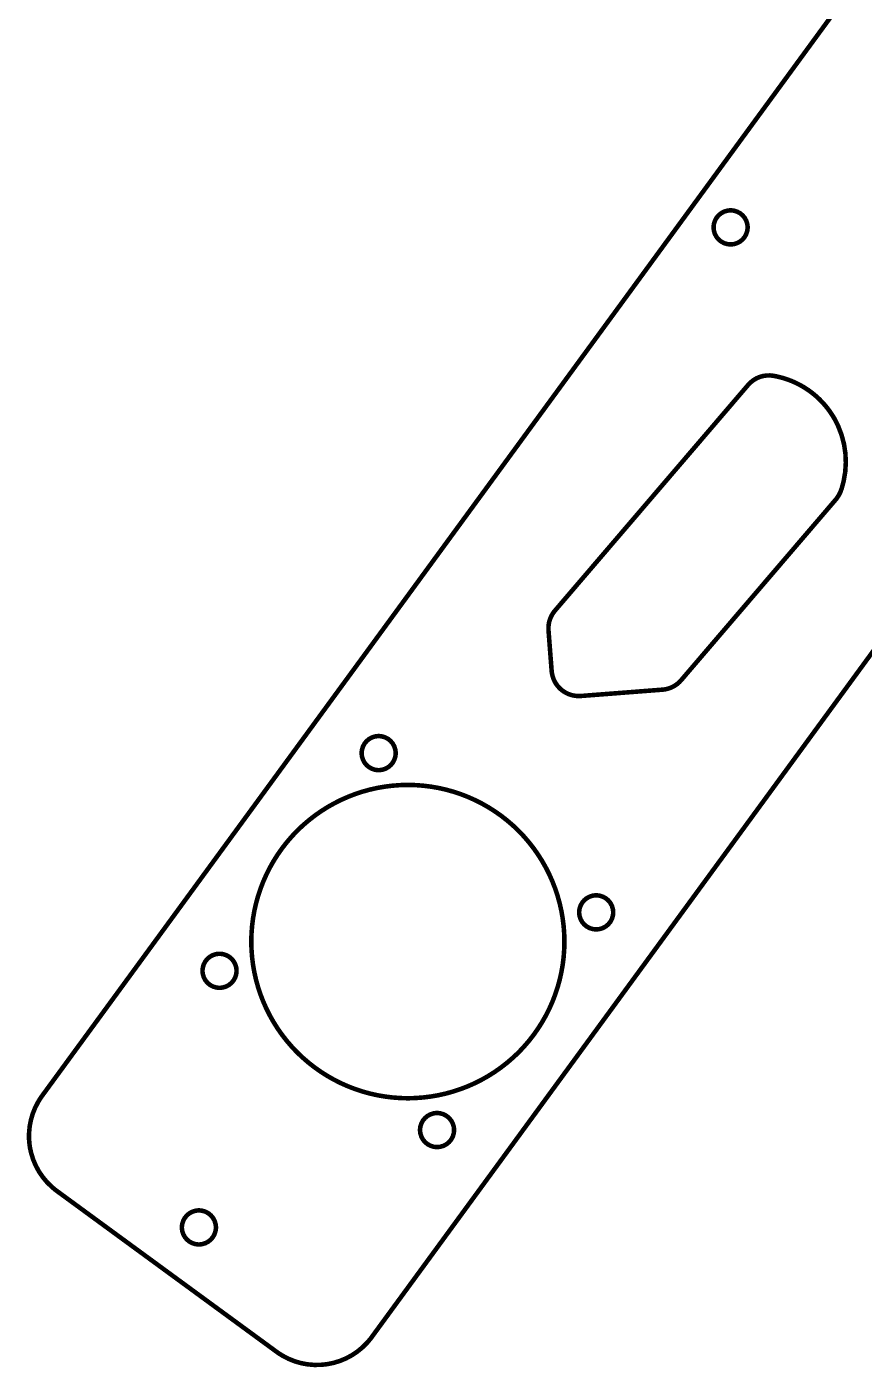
# Model space of a CAD drawing. Extents: x 0 to 578, y 0 to 442.
# Drawn here: x 0.1 to 61.6, y 5.9 to 104.3 of the extents above; entities that cross this region are included whole.
import ezdxf

# ---------------------------------------------------------------- set-up
doc = ezdxf.new("R2010")
doc.units = 0
doc.layers.get('0').update_dxf_attribs({"linetype": 'CONTINUOUS'})

msp = doc.modelspace()

# ---------------------------------------------------------------- linework, layer by layer
at = {"color": 0, "const_width": 0.3333}
msp.add_lwpolyline([(222.378, 277.435), (25.399, 8.1406), (25.399, 8.1406), (25.3236, 8.0375), (25.0764, 7.7433), (24.7222, 7.3873), (24.3397, 7.0733), (23.9329, 6.8018), (23.505, 6.5733), (23.0594, 6.3885), (22.5999, 6.2477), (22.1297, 6.1516), (21.6526, 6.1008), (21.1721, 6.0957), (20.6914, 6.1369), (20.2143, 6.225), (19.7443, 6.3606), (19.2849, 6.544), (18.8394, 6.7759), (18.5147, 6.9815), (18.4115, 7.0569), (2.269, 18.8646), (2.1693, 18.9375), (1.8846, 19.1761), (1.5353, 19.5215), (1.2229, 19.8976), (0.9494, 20.3015), (0.7165, 20.7301), (0.526, 21.1804), (0.3799, 21.6493), (0.2989, 22.0118), (0.2801, 22.1339), (0.2611, 22.256), (0.2285, 22.626), (0.2256, 23.1172), (0.2707, 23.604), (0.3629, 24.0831), (0.5012, 24.5508), (0.685, 25.004), (0.9133, 25.4389), (1.1124, 25.7525), (1.1853, 25.8522), (198.476, 295.572)], dxfattribs=at)
at = {"color": 0}
msp.add_lwpolyline([(222.378, 277.435), (25.399, 8.1406), (25.399, 8.1406), (25.3236, 8.0375), (25.0764, 7.7433), (24.7222, 7.3873), (24.3397, 7.0733), (23.9329, 6.8018), (23.505, 6.5733), (23.0594, 6.3885), (22.5999, 6.2477), (22.1297, 6.1516), (21.6526, 6.1008), (21.1721, 6.0957), (20.6914, 6.1369), (20.2143, 6.225), (19.7443, 6.3606), (19.2849, 6.544), (18.8394, 6.7759), (18.5147, 6.9815), (18.4115, 7.0569), (2.269, 18.8646), (2.1693, 18.9375), (1.8846, 19.1761), (1.5353, 19.5215), (1.2229, 19.8976), (0.9494, 20.3015), (0.7165, 20.7301), (0.526, 21.1804), (0.3799, 21.6493), (0.2989, 22.0118), (0.2801, 22.1339), (0.2611, 22.256), (0.2285, 22.626), (0.2256, 23.1172), (0.2707, 23.604), (0.3629, 24.0831), (0.5012, 24.5508), (0.685, 25.004), (0.9133, 25.4389), (1.1124, 25.7525), (1.1853, 25.8522), (198.476, 295.572)], dxfattribs=at)
at = {"color": 0, "const_width": 0.3333}
for points in [[(53.0096, 89.6067), (53.0096, 89.5437), (52.9842, 89.3549), (52.9113, 89.1203), (52.796, 88.9079), (52.6433, 88.7229), (52.4583, 88.5703), (52.246, 88.455), (52.0114, 88.3822), (51.8225, 88.3567), (51.7596, 88.3567), (51.6965, 88.3567), (51.5076, 88.3822), (51.2729, 88.455), (51.0606, 88.5703), (50.8757, 88.7229), (50.7229, 88.9079), (50.6078, 89.1203), (50.535, 89.3549), (50.5096, 89.5437), (50.5096, 89.6067), (50.5096, 89.6697), (50.535, 89.8586), (50.6078, 90.0933), (50.7229, 90.3057), (50.8757, 90.4906), (51.0606, 90.6433), (51.2729, 90.7585), (51.5076, 90.8314), (51.6965, 90.8567), (51.7596, 90.8567), (51.8225, 90.8567), (52.0114, 90.8314), (52.246, 90.7585), (52.4583, 90.6433), (52.6433, 90.4906), (52.796, 90.3057), (52.9113, 90.0933), (52.9842, 89.8586), (53.0096, 89.6697), (53.0096, 89.6067)], [(38.8592, 61.4732), (38.8269, 61.4358), (38.7379, 61.3168), (38.6335, 61.1503), (38.5464, 60.9753), (38.4768, 60.7929), (38.4254, 60.6047), (38.3925, 60.4119), (38.3786, 60.216), (38.3803, 60.0675), (38.3842, 60.0181), (38.6142, 57.0449), (38.6179, 56.9957), (38.6392, 56.8486), (38.6831, 56.6571), (38.7451, 56.4717), (38.825, 56.2936), (38.9217, 56.1242), (39.0347, 55.9646), (39.1635, 55.8163), (39.2697, 55.7124), (39.3074, 55.6801), (39.3447, 55.6481), (39.4637, 55.559), (39.6303, 55.4546), (39.8053, 55.3675), (39.9876, 55.2979), (40.1758, 55.2465), (40.3686, 55.2136), (40.5646, 55.1997), (40.7132, 55.2014), (40.7625, 55.2051), (46.7619, 55.6693), (46.8111, 55.6731), (46.9582, 55.6943), (47.1497, 55.7382), (47.3351, 55.8004), (47.5132, 55.8801), (47.6826, 55.9769), (47.8422, 56.09), (47.9907, 56.2186), (48.0946, 56.3249), (48.1268, 56.3624), (59.4954, 69.6376), (59.5357, 69.6849), (59.7096, 69.9407), (59.8436, 70.2194), (59.864, 70.2781), (59.9219, 70.4436), (60.0593, 70.9526), (60.1789, 71.6382), (60.2233, 72.3287), (60.1932, 73.0183), (60.0893, 73.7006), (59.9119, 74.3694), (59.6619, 75.0189), (59.4286, 75.4918), (59.3397, 75.6428), (59.2951, 75.7188), (59.1531, 75.9414), (58.9514, 76.2278), (58.7353, 76.5015), (58.5056, 76.7622), (58.2626, 77.0093), (58.0074, 77.2425), (57.7403, 77.4613), (57.4619, 77.6653), (57.1729, 77.854), (56.8742, 78.0269), (56.566, 78.1838), (56.2492, 78.3242), (55.9243, 78.4474), (55.5921, 78.5532), (55.2529, 78.6411), (54.9944, 78.6957), (54.9078, 78.7107), (54.8433, 78.7218), (54.6471, 78.7385), (54.3883, 78.7321), (54.1347, 78.6929), (53.8889, 78.6218), (53.6543, 78.52), (53.4338, 78.3885), (53.2304, 78.2285), (53.0897, 78.0906), (53.0474, 78.041), (38.8592, 61.4732)], [(27.1567, 51.0107), (27.1567, 50.9476), (27.1312, 50.7587), (27.0585, 50.524), (26.9432, 50.3118), (26.7906, 50.1268), (26.6056, 49.9742), (26.3932, 49.8589), (26.1586, 49.7861), (25.9696, 49.7607), (25.9067, 49.7607), (25.8438, 49.7607), (25.6547, 49.7861), (25.4201, 49.8589), (25.2078, 49.9742), (25.0228, 50.1268), (24.8701, 50.3118), (24.7549, 50.524), (24.6821, 50.7587), (24.6567, 50.9476), (24.6567, 51.0107), (24.6567, 51.0736), (24.6821, 51.2626), (24.7549, 51.4972), (24.8701, 51.7096), (25.0228, 51.8946), (25.2078, 52.0472), (25.4201, 52.1625), (25.6547, 52.2353), (25.8438, 52.2607), (25.9067, 52.2607), (25.9696, 52.2607), (26.1586, 52.2353), (26.3932, 52.1625), (26.6056, 52.0472), (26.7906, 51.8946), (26.9432, 51.7096), (27.0585, 51.4972), (27.1312, 51.2626), (27.1567, 51.0736), (27.1567, 51.0107)], [(39.5518, 37.1746), (39.5518, 37.0319), (39.5376, 36.6043), (39.4956, 36.0379), (39.4258, 35.4764), (39.3287, 34.9206), (39.205, 34.3714), (39.0547, 33.8299), (38.8783, 33.2971), (38.6764, 32.7736), (38.4492, 32.2608), (38.1969, 31.7593), (37.9204, 31.2701), (37.6197, 30.7943), (37.2951, 30.3328), (36.9474, 29.8863), (36.5768, 29.456), (36.2843, 29.1436), (36.1835, 29.0428), (36.0828, 28.9419), (35.7703, 28.6496), (35.34, 28.2789), (34.8936, 27.9311), (34.4319, 27.6067), (33.9561, 27.3058), (33.4671, 27.0293), (32.9656, 26.7771), (32.4526, 26.5499), (31.9293, 26.3479), (31.3964, 26.1717), (30.8549, 26.0214), (30.3058, 25.8975), (29.75, 25.8006), (29.1885, 25.7308), (28.6221, 25.6886), (28.1943, 25.6744), (28.0518, 25.6744), (27.9092, 25.6744), (27.4815, 25.6886), (26.9151, 25.7308), (26.3536, 25.8006), (25.7978, 25.8975), (25.2486, 26.0214), (24.7071, 26.1717), (24.1743, 26.3479), (23.6508, 26.5499), (23.1381, 26.7771), (22.6365, 27.0293), (22.1474, 27.3058), (21.6715, 27.6067), (21.21, 27.9311), (20.7636, 28.2789), (20.3333, 28.6496), (20.0208, 28.9419), (19.9201, 29.0428), (19.8192, 29.1436), (19.5268, 29.456), (19.1561, 29.8863), (18.8083, 30.3328), (18.4839, 30.7943), (18.1832, 31.2701), (17.9065, 31.7593), (17.6544, 32.2608), (17.4272, 32.7736), (17.2251, 33.2971), (17.0489, 33.8299), (16.8986, 34.3714), (16.7749, 34.9206), (16.6778, 35.4764), (16.6081, 36.0379), (16.566, 36.6043), (16.5518, 37.0319), (16.5518, 37.1746), (16.5518, 37.3171), (16.566, 37.7449), (16.6081, 38.3112), (16.6778, 38.8728), (16.7749, 39.4286), (16.8986, 39.9776), (17.0489, 40.5192), (17.2251, 41.0521), (17.4272, 41.5754), (17.6544, 42.0883), (17.9065, 42.5897), (18.1832, 43.0789), (18.4839, 43.5547), (18.8083, 44.0164), (19.1561, 44.4628), (19.5268, 44.8931), (19.8193, 45.2054), (19.9201, 45.3063), (20.0208, 45.4071), (20.3333, 45.6996), (20.7636, 46.0701), (21.21, 46.4179), (21.6715, 46.7424), (22.1474, 47.0432), (22.6365, 47.3197), (23.1381, 47.5719), (23.6508, 47.7992), (24.1743, 48.0011), (24.7071, 48.1775), (25.2486, 48.3278), (25.7978, 48.4515), (26.3536, 48.5486), (26.9151, 48.6183), (27.4815, 48.6604), (27.9092, 48.6746), (28.0518, 48.6746), (28.1943, 48.6746), (28.6221, 48.6604), (29.1885, 48.6183), (29.75, 48.5486), (30.3058, 48.4515), (30.8549, 48.3278), (31.3964, 48.1775), (31.9293, 48.0011), (32.4526, 47.7992), (32.9656, 47.5719), (33.4671, 47.3197), (33.9561, 47.0432), (34.4319, 46.7424), (34.8936, 46.4179), (35.34, 46.0701), (35.7703, 45.6996), (36.0826, 45.4071), (36.1835, 45.3063), (36.2843, 45.2054), (36.5768, 44.8931), (36.9474, 44.4628), (37.2951, 44.0164), (37.6197, 43.5547), (37.9204, 43.0789), (38.1969, 42.5897), (38.4492, 42.0883), (38.6764, 41.5754), (38.8783, 41.0521), (39.0547, 40.5192), (39.205, 39.9776), (39.3287, 39.4286), (39.4258, 38.8728), (39.4956, 38.3112), (39.5376, 37.7449), (39.5518, 37.3171), (39.5518, 37.1746)], [(43.1365, 39.3194), (43.1365, 39.2565), (43.1111, 39.0675), (43.0383, 38.8329), (42.9231, 38.6206), (42.7704, 38.4356), (42.5854, 38.2829), (42.3731, 38.1676), (42.1385, 38.0949), (41.9494, 38.0694), (41.8865, 38.0694), (41.8236, 38.0694), (41.6346, 38.0949), (41.4, 38.1676), (41.1876, 38.2829), (41.0026, 38.4356), (40.85, 38.6206), (40.7347, 38.8329), (40.6619, 39.0675), (40.6365, 39.2565), (40.6365, 39.3194), (40.6365, 39.3825), (40.6619, 39.5714), (40.7347, 39.806), (40.85, 40.0183), (41.0026, 40.2033), (41.1876, 40.356), (41.4, 40.4712), (41.6346, 40.544), (41.8236, 40.5694), (41.8865, 40.5694), (41.9494, 40.5694), (42.1385, 40.544), (42.3731, 40.4712), (42.5854, 40.356), (42.7704, 40.2033), (42.9231, 40.0183), (43.0383, 39.806), (43.1111, 39.5714), (43.1365, 39.3825), (43.1365, 39.3194)], [(15.4671, 35.0296), (15.4671, 34.9667), (15.4417, 34.7776), (15.3688, 34.5431), (15.2536, 34.3307), (15.101, 34.1457), (14.916, 33.9931), (14.7036, 33.8778), (14.469, 33.805), (14.28, 33.7796), (14.2171, 33.7796), (14.154, 33.7796), (13.9651, 33.805), (13.7305, 33.8778), (13.5181, 33.9931), (13.3332, 34.1457), (13.1805, 34.3307), (13.0653, 34.5431), (12.9925, 34.7776), (12.9671, 34.9667), (12.9671, 35.0296), (12.9671, 35.0925), (12.9925, 35.2815), (13.0653, 35.5161), (13.1805, 35.7285), (13.3332, 35.9135), (13.5181, 36.0661), (13.7305, 36.1814), (13.9651, 36.2542), (14.154, 36.2796), (14.2171, 36.2796), (14.28, 36.2796), (14.469, 36.2542), (14.7036, 36.1814), (14.916, 36.0661), (15.101, 35.9135), (15.2536, 35.7285), (15.3688, 35.5161), (15.4417, 35.2815), (15.4671, 35.0925), (15.4671, 35.0296)], [(31.4469, 23.3383), (31.4469, 23.2754), (31.4215, 23.0865), (31.3488, 22.8518), (31.2335, 22.6394), (31.0808, 22.4546), (30.8958, 22.3018), (30.6835, 22.1867), (30.4489, 22.1139), (30.2599, 22.0883), (30.1969, 22.0883), (30.1339, 22.0883), (29.945, 22.1139), (29.7104, 22.1867), (29.4981, 22.3018), (29.3131, 22.4546), (29.1604, 22.6394), (29.0451, 22.8518), (28.9724, 23.0865), (28.9469, 23.2754), (28.9469, 23.3383), (28.9469, 23.4014), (28.9724, 23.5903), (29.0451, 23.8249), (29.1604, 24.0372), (29.3131, 24.2222), (29.4981, 24.3749), (29.7104, 24.4901), (29.945, 24.5631), (30.1339, 24.5883), (30.1969, 24.5883), (30.2599, 24.5883), (30.4489, 24.5631), (30.6835, 24.4901), (30.8958, 24.3749), (31.0808, 24.2222), (31.2335, 24.0372), (31.3488, 23.8249), (31.4215, 23.5903), (31.4469, 23.4014), (31.4469, 23.3383)], [(13.9518, 16.1893), (13.9518, 16.1262), (13.9264, 15.9374), (13.8536, 15.7028), (13.7383, 15.4904), (13.5857, 15.3054), (13.4007, 15.1528), (13.1884, 15.0375), (12.9537, 14.9647), (12.7648, 14.9393), (12.7018, 14.9393), (12.6388, 14.9393), (12.4499, 14.9647), (12.2153, 15.0375), (12.0029, 15.1528), (11.8179, 15.3054), (11.6653, 15.4904), (11.55, 15.7028), (11.4772, 15.9374), (11.4518, 16.1262), (11.4518, 16.1893), (11.4518, 16.2522), (11.4772, 16.4413), (11.55, 16.6758), (11.6653, 16.8882), (11.8179, 17.0732), (12.0029, 17.2258), (12.2153, 17.341), (12.4499, 17.4139), (12.6388, 17.4393), (12.7018, 17.4393), (12.7648, 17.4393), (12.9537, 17.4139), (13.1884, 17.341), (13.4007, 17.2258), (13.5857, 17.0732), (13.7383, 16.8882), (13.8536, 16.6758), (13.9264, 16.4413), (13.9518, 16.2522), (13.9518, 16.1893)]]:
    msp.add_lwpolyline(points, close=True, dxfattribs=at)
at = {"color": 0}
for points in [[(53.0096, 89.6067), (53.0096, 89.5437), (52.9842, 89.3549), (52.9113, 89.1203), (52.796, 88.9079), (52.6433, 88.7229), (52.4583, 88.5703), (52.246, 88.455), (52.0114, 88.3822), (51.8225, 88.3567), (51.7596, 88.3567), (51.6965, 88.3567), (51.5076, 88.3822), (51.2729, 88.455), (51.0606, 88.5703), (50.8757, 88.7229), (50.7229, 88.9079), (50.6078, 89.1203), (50.535, 89.3549), (50.5096, 89.5437), (50.5096, 89.6067), (50.5096, 89.6697), (50.535, 89.8586), (50.6078, 90.0933), (50.7229, 90.3057), (50.8757, 90.4906), (51.0606, 90.6433), (51.2729, 90.7585), (51.5076, 90.8314), (51.6965, 90.8567), (51.7596, 90.8567), (51.8225, 90.8567), (52.0114, 90.8314), (52.246, 90.7585), (52.4583, 90.6433), (52.6433, 90.4906), (52.796, 90.3057), (52.9113, 90.0933), (52.9842, 89.8586), (53.0096, 89.6697), (53.0096, 89.6067)], [(38.8592, 61.4732), (38.8269, 61.4358), (38.7379, 61.3168), (38.6335, 61.1503), (38.5464, 60.9753), (38.4768, 60.7929), (38.4254, 60.6047), (38.3925, 60.4119), (38.3786, 60.216), (38.3803, 60.0675), (38.3842, 60.0181), (38.6142, 57.0449), (38.6179, 56.9957), (38.6392, 56.8486), (38.6831, 56.6571), (38.7451, 56.4717), (38.825, 56.2936), (38.9217, 56.1242), (39.0347, 55.9646), (39.1635, 55.8163), (39.2697, 55.7124), (39.3074, 55.6801), (39.3447, 55.6481), (39.4637, 55.559), (39.6303, 55.4546), (39.8053, 55.3675), (39.9876, 55.2979), (40.1758, 55.2465), (40.3686, 55.2136), (40.5646, 55.1997), (40.7132, 55.2014), (40.7625, 55.2051), (46.7619, 55.6693), (46.8111, 55.6731), (46.9582, 55.6943), (47.1497, 55.7382), (47.3351, 55.8004), (47.5132, 55.8801), (47.6826, 55.9769), (47.8422, 56.09), (47.9907, 56.2186), (48.0946, 56.3249), (48.1268, 56.3624), (59.4954, 69.6376), (59.5357, 69.6849), (59.7096, 69.9407), (59.8436, 70.2194), (59.864, 70.2781), (59.9219, 70.4436), (60.0593, 70.9526), (60.1789, 71.6382), (60.2233, 72.3287), (60.1932, 73.0183), (60.0893, 73.7006), (59.9119, 74.3694), (59.6619, 75.0189), (59.4286, 75.4918), (59.3397, 75.6428), (59.2951, 75.7188), (59.1531, 75.9414), (58.9514, 76.2278), (58.7353, 76.5015), (58.5056, 76.7622), (58.2626, 77.0093), (58.0074, 77.2425), (57.7403, 77.4613), (57.4619, 77.6653), (57.1729, 77.854), (56.8742, 78.0269), (56.566, 78.1838), (56.2492, 78.3242), (55.9243, 78.4474), (55.5921, 78.5532), (55.2529, 78.6411), (54.9944, 78.6957), (54.9078, 78.7107), (54.8433, 78.7218), (54.6471, 78.7385), (54.3883, 78.7321), (54.1347, 78.6929), (53.8889, 78.6218), (53.6543, 78.52), (53.4338, 78.3885), (53.2304, 78.2285), (53.0897, 78.0906), (53.0474, 78.041), (38.8592, 61.4732)], [(27.1567, 51.0107), (27.1567, 50.9476), (27.1312, 50.7587), (27.0585, 50.524), (26.9432, 50.3118), (26.7906, 50.1268), (26.6056, 49.9742), (26.3932, 49.8589), (26.1586, 49.7861), (25.9696, 49.7607), (25.9067, 49.7607), (25.8438, 49.7607), (25.6547, 49.7861), (25.4201, 49.8589), (25.2078, 49.9742), (25.0228, 50.1268), (24.8701, 50.3118), (24.7549, 50.524), (24.6821, 50.7587), (24.6567, 50.9476), (24.6567, 51.0107), (24.6567, 51.0736), (24.6821, 51.2626), (24.7549, 51.4972), (24.8701, 51.7096), (25.0228, 51.8946), (25.2078, 52.0472), (25.4201, 52.1625), (25.6547, 52.2353), (25.8438, 52.2607), (25.9067, 52.2607), (25.9696, 52.2607), (26.1586, 52.2353), (26.3932, 52.1625), (26.6056, 52.0472), (26.7906, 51.8946), (26.9432, 51.7096), (27.0585, 51.4972), (27.1312, 51.2626), (27.1567, 51.0736), (27.1567, 51.0107)], [(39.5518, 37.1746), (39.5518, 37.0319), (39.5376, 36.6043), (39.4956, 36.0379), (39.4258, 35.4764), (39.3287, 34.9206), (39.205, 34.3714), (39.0547, 33.8299), (38.8783, 33.2971), (38.6764, 32.7736), (38.4492, 32.2608), (38.1969, 31.7593), (37.9204, 31.2701), (37.6197, 30.7943), (37.2951, 30.3328), (36.9474, 29.8863), (36.5768, 29.456), (36.2843, 29.1436), (36.1835, 29.0428), (36.0828, 28.9419), (35.7703, 28.6496), (35.34, 28.2789), (34.8936, 27.9311), (34.4319, 27.6067), (33.9561, 27.3058), (33.4671, 27.0293), (32.9656, 26.7771), (32.4526, 26.5499), (31.9293, 26.3479), (31.3964, 26.1717), (30.8549, 26.0214), (30.3058, 25.8975), (29.75, 25.8006), (29.1885, 25.7308), (28.6221, 25.6886), (28.1943, 25.6744), (28.0518, 25.6744), (27.9092, 25.6744), (27.4815, 25.6886), (26.9151, 25.7308), (26.3536, 25.8006), (25.7978, 25.8975), (25.2486, 26.0214), (24.7071, 26.1717), (24.1743, 26.3479), (23.6508, 26.5499), (23.1381, 26.7771), (22.6365, 27.0293), (22.1474, 27.3058), (21.6715, 27.6067), (21.21, 27.9311), (20.7636, 28.2789), (20.3333, 28.6496), (20.0208, 28.9419), (19.9201, 29.0428), (19.8192, 29.1436), (19.5268, 29.456), (19.1561, 29.8863), (18.8083, 30.3328), (18.4839, 30.7943), (18.1832, 31.2701), (17.9065, 31.7593), (17.6544, 32.2608), (17.4272, 32.7736), (17.2251, 33.2971), (17.0489, 33.8299), (16.8986, 34.3714), (16.7749, 34.9206), (16.6778, 35.4764), (16.6081, 36.0379), (16.566, 36.6043), (16.5518, 37.0319), (16.5518, 37.1746), (16.5518, 37.3171), (16.566, 37.7449), (16.6081, 38.3112), (16.6778, 38.8728), (16.7749, 39.4286), (16.8986, 39.9776), (17.0489, 40.5192), (17.2251, 41.0521), (17.4272, 41.5754), (17.6544, 42.0883), (17.9065, 42.5897), (18.1832, 43.0789), (18.4839, 43.5547), (18.8083, 44.0164), (19.1561, 44.4628), (19.5268, 44.8931), (19.8193, 45.2054), (19.9201, 45.3063), (20.0208, 45.4071), (20.3333, 45.6996), (20.7636, 46.0701), (21.21, 46.4179), (21.6715, 46.7424), (22.1474, 47.0432), (22.6365, 47.3197), (23.1381, 47.5719), (23.6508, 47.7992), (24.1743, 48.0011), (24.7071, 48.1775), (25.2486, 48.3278), (25.7978, 48.4515), (26.3536, 48.5486), (26.9151, 48.6183), (27.4815, 48.6604), (27.9092, 48.6746), (28.0518, 48.6746), (28.1943, 48.6746), (28.6221, 48.6604), (29.1885, 48.6183), (29.75, 48.5486), (30.3058, 48.4515), (30.8549, 48.3278), (31.3964, 48.1775), (31.9293, 48.0011), (32.4526, 47.7992), (32.9656, 47.5719), (33.4671, 47.3197), (33.9561, 47.0432), (34.4319, 46.7424), (34.8936, 46.4179), (35.34, 46.0701), (35.7703, 45.6996), (36.0826, 45.4071), (36.1835, 45.3063), (36.2843, 45.2054), (36.5768, 44.8931), (36.9474, 44.4628), (37.2951, 44.0164), (37.6197, 43.5547), (37.9204, 43.0789), (38.1969, 42.5897), (38.4492, 42.0883), (38.6764, 41.5754), (38.8783, 41.0521), (39.0547, 40.5192), (39.205, 39.9776), (39.3287, 39.4286), (39.4258, 38.8728), (39.4956, 38.3112), (39.5376, 37.7449), (39.5518, 37.3171), (39.5518, 37.1746)], [(43.1365, 39.3194), (43.1365, 39.2565), (43.1111, 39.0675), (43.0383, 38.8329), (42.9231, 38.6206), (42.7704, 38.4356), (42.5854, 38.2829), (42.3731, 38.1676), (42.1385, 38.0949), (41.9494, 38.0694), (41.8865, 38.0694), (41.8236, 38.0694), (41.6346, 38.0949), (41.4, 38.1676), (41.1876, 38.2829), (41.0026, 38.4356), (40.85, 38.6206), (40.7347, 38.8329), (40.6619, 39.0675), (40.6365, 39.2565), (40.6365, 39.3194), (40.6365, 39.3825), (40.6619, 39.5714), (40.7347, 39.806), (40.85, 40.0183), (41.0026, 40.2033), (41.1876, 40.356), (41.4, 40.4712), (41.6346, 40.544), (41.8236, 40.5694), (41.8865, 40.5694), (41.9494, 40.5694), (42.1385, 40.544), (42.3731, 40.4712), (42.5854, 40.356), (42.7704, 40.2033), (42.9231, 40.0183), (43.0383, 39.806), (43.1111, 39.5714), (43.1365, 39.3825), (43.1365, 39.3194)], [(15.4671, 35.0296), (15.4671, 34.9667), (15.4417, 34.7776), (15.3688, 34.5431), (15.2536, 34.3307), (15.101, 34.1457), (14.916, 33.9931), (14.7036, 33.8778), (14.469, 33.805), (14.28, 33.7796), (14.2171, 33.7796), (14.154, 33.7796), (13.9651, 33.805), (13.7305, 33.8778), (13.5181, 33.9931), (13.3332, 34.1457), (13.1805, 34.3307), (13.0653, 34.5431), (12.9925, 34.7776), (12.9671, 34.9667), (12.9671, 35.0296), (12.9671, 35.0925), (12.9925, 35.2815), (13.0653, 35.5161), (13.1805, 35.7285), (13.3332, 35.9135), (13.5181, 36.0661), (13.7305, 36.1814), (13.9651, 36.2542), (14.154, 36.2796), (14.2171, 36.2796), (14.28, 36.2796), (14.469, 36.2542), (14.7036, 36.1814), (14.916, 36.0661), (15.101, 35.9135), (15.2536, 35.7285), (15.3688, 35.5161), (15.4417, 35.2815), (15.4671, 35.0925), (15.4671, 35.0296)], [(31.4469, 23.3383), (31.4469, 23.2754), (31.4215, 23.0865), (31.3488, 22.8518), (31.2335, 22.6394), (31.0808, 22.4546), (30.8958, 22.3018), (30.6835, 22.1867), (30.4489, 22.1139), (30.2599, 22.0883), (30.1969, 22.0883), (30.1339, 22.0883), (29.945, 22.1139), (29.7104, 22.1867), (29.4981, 22.3018), (29.3131, 22.4546), (29.1604, 22.6394), (29.0451, 22.8518), (28.9724, 23.0865), (28.9469, 23.2754), (28.9469, 23.3383), (28.9469, 23.4014), (28.9724, 23.5903), (29.0451, 23.8249), (29.1604, 24.0372), (29.3131, 24.2222), (29.4981, 24.3749), (29.7104, 24.4901), (29.945, 24.5631), (30.1339, 24.5883), (30.1969, 24.5883), (30.2599, 24.5883), (30.4489, 24.5631), (30.6835, 24.4901), (30.8958, 24.3749), (31.0808, 24.2222), (31.2335, 24.0372), (31.3488, 23.8249), (31.4215, 23.5903), (31.4469, 23.4014), (31.4469, 23.3383)], [(13.9518, 16.1893), (13.9518, 16.1262), (13.9264, 15.9374), (13.8536, 15.7028), (13.7383, 15.4904), (13.5857, 15.3054), (13.4007, 15.1528), (13.1884, 15.0375), (12.9537, 14.9647), (12.7648, 14.9393), (12.7018, 14.9393), (12.6388, 14.9393), (12.4499, 14.9647), (12.2153, 15.0375), (12.0029, 15.1528), (11.8179, 15.3054), (11.6653, 15.4904), (11.55, 15.7028), (11.4772, 15.9374), (11.4518, 16.1262), (11.4518, 16.1893), (11.4518, 16.2522), (11.4772, 16.4413), (11.55, 16.6758), (11.6653, 16.8882), (11.8179, 17.0732), (12.0029, 17.2258), (12.2153, 17.341), (12.4499, 17.4139), (12.6388, 17.4393), (12.7018, 17.4393), (12.7648, 17.4393), (12.9537, 17.4139), (13.1884, 17.341), (13.4007, 17.2258), (13.5857, 17.0732), (13.7383, 16.8882), (13.8536, 16.6758), (13.9264, 16.4413), (13.9518, 16.2522), (13.9518, 16.1893)]]:
    msp.add_lwpolyline(points, close=True, dxfattribs=at)

doc.saveas('drawing.dxf')
